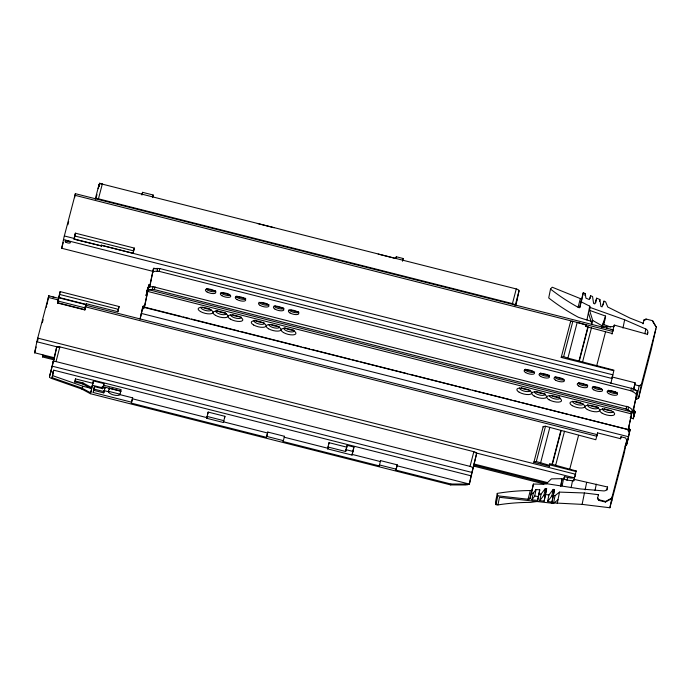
<?xml version="1.0" encoding="UTF-8"?>
<svg xmlns="http://www.w3.org/2000/svg" width="691" height="691" viewBox="0 0 691 691"><rect width="100%" height="100%" fill="white"/><g stroke="black" fill="none" stroke-linecap="round" stroke-linejoin="round"><path stroke-width="1.04" d="M603.183 327.784L603.338 326.143L606.966 326.757L613.936 326.593L614.247 325.09L647.372 334.306L647.769 332.76A3.429 3.196 11.5 0 0 645.817 329.02L624.647 319.786L590.157 307.469L589.751 306.139A198.662 185.343 11.5 0 1 580.941 301.647L583.256 292.768L585.242 293.571L585.925 298.166L589.363 299.557L590.615 295.739L592.558 296.525L593.586 303.418L594.778 303.902L596.653 298.184L599.866 299.488L600.894 306.381L602.086 306.864L603.969 301.146L605.592 301.803L607.76 307.02L630.019 318.093L643.166 323.267L643.045 323.872L644.038 319.907L646.042 319.035L652.675 320.71L656.329 327.214M551.185 502.798L582.116 504.378L609.894 507.755L624.059 453.875L626.832 440.236L625.571 437.947L621.01 436.79L620.518 438.69L597.603 432.894L595.823 439.735L545.51 426.243L543.247 426.477L533.875 462.339L549.31 466.244L549.777 463.894L552.359 464.361L576.225 470.96L576.104 471.547L549.673 464.862L549.777 463.894M585.864 325.988L585.968 325.02L577.192 322.421L567.907 358.119L613.962 370.151L610.896 383.28M613.133 329.676L612.632 331.404M74.758 236.192L75.371 233.161L134.296 248.078L133.078 253.277L101.542 245.288L101.378 246.143L101.75 245.141M560.703 486.499L561.308 482.439M561.014 485.79L562.077 478.673L551.435 478.863L546.045 484.028M47.031 304.472L48.819 295.636L37.271 339.842L34.55 352.937L34.852 351.909M74.593 197.686L75.44 193.497L63.995 237.263L61.654 248.389L63.244 242.481M634.018 389.793L637.154 390.588A8.56 3.075 14.6 0 1 637.275 391.443L633.612 409.132A8.56 3.075 14.6 0 0 634.416 410.929L634.899 411.413L633.206 419.031L635.107 411.94L633.12 408.701M75.371 233.161L73.989 239.207L101.447 245.97M537.641 500.431L539.749 489.91L536.061 489.496L533.219 493.193L531.871 499.783L537.641 500.431L539.749 489.91M544.128 501.165L546.624 488.667L545.337 488.528L541.07 494.074L539.731 500.664L544.128 501.165L546.624 488.667M551.988 502.046L553.137 496.147L551.85 496L547.583 501.554L551.988 502.046L554.476 489.556L553.197 489.409L548.922 494.955L547.583 501.554M554.476 489.556L553.327 495.456L555.063 495.646L559.52 492.104L584.431 492.977L598.492 494.687L598.363 495.292M532.45 488.762L532.217 489.936A1.667 0.587 -1.6 0 1 531.336 490.437A1.797 0.622 -2 0 1 530.671 490.532L530.325 490.541A198.662 185.343 11.5 0 0 497.27 493.391L497.805 495.836L528.062 499.23A1.719 0.613 5.7 0 0 529.911 498.816L533.392 484.08A198.662 185.343 11.5 0 1 543.307 484.322L544.318 483.355L580.561 488.943L603.623 490.912A3.429 3.196 11.5 0 0 607.164 488.554L607.57 487.008L574.04 479.347L573.737 480.85L566.991 480.124L563.51 478.941L564.504 476.669C568.52 477.516 575.681 480.366 575.413 474.216M532.683 487.596L533.392 484.08M578.091 307.27L580.354 298.59L552.178 287.197L550.52 289.088A198.662 185.343 11.5 0 0 578.091 307.27L578.393 307.426A1.797 0.631 31.3 0 0 578.963 307.642A1.728 0.596 31.1 0 0 579.594 307.685A1.667 0.57 30.7 0 0 579.766 307.512L580.941 301.647M582.271 297.657L583.256 292.768M53.993 359.856L42.505 356.945L42.721 355.856L54.218 358.767M86.323 304.066L84.863 309.939L57.474 303.004L59.132 296.318M86.099 304.714L58.709 297.786L60.134 291.611L119.059 306.528L117.841 311.727L86.306 303.746L84.863 309.939M60.134 291.611L59.236 295.886M466.857 484.935L469.327 484.071A3.084 1.106 14.6 0 0 469.414 483.89L476.617 453.538A3.084 1.106 14.6 0 0 473.853 451.689L59.858 346.891A3.084 1.106 14.6 0 0 56.653 347.219L49.484 376.802L52.101 366.757M54.719 356.703L56.653 347.219M91.653 389.387L90.599 392.816L81.927 388.1L52.084 377.64L53.717 370.177L471.055 475.823L469.414 483.89M52.084 377.64L53.717 370.177M515.857 305.664L519.045 290.773A3.084 1.106 14.6 0 0 516.272 288.933L102.285 184.126A3.084 1.106 14.6 0 0 99.072 184.462L98.217 188.66L99.625 183.245L102.268 183.91M98.986 186.415L99.625 183.245M90.746 392.851L91.592 388.696L82.756 383.989L74.766 381.968L74.982 380.914L82.972 382.935L91.808 387.642L93.423 380.914L103.978 383.591L102.691 388.688L94.399 386.589L93.89 389.076L104.004 391.633L103.754 392.877L93.639 390.311L93.199 392.479L131.532 402.188L131.342 403.129L266.476 437.334L267.788 432.074L284.476 436.297L284.286 437.23L328.165 448.338M75.293 379.955L75.509 378.901L92.939 383.315M466.002 484.97L450.713 484.918L90.417 393.715L81.737 389.024L81.927 388.1M82.756 383.989L82.972 382.935M90.417 393.715L90.599 392.816M91.445 388.662L91.661 387.608M91.808 387.642L93.423 380.914M117.841 311.727L119.059 306.528M102.691 388.688L103.978 383.591M142.087 194.732L142.571 192.331L153.134 195L152.521 197.505M104.877 388.541L105.127 387.305L103.754 392.877M133.078 253.277L134.296 248.078M120.528 391.762A5.994 2.159 14.6 0 0 120.856 391.123L109.264 388.187L108.452 391.279A5.994 2.159 14.6 0 0 113.79 395.002A5.994 2.159 14.6 0 0 120.044 394.215L121.124 389.629L103.486 385.163M140.731 316.055L142.942 306.329L143.564 306.122A8.56 3.075 14.6 0 0 144.669 305.474M142.07 310.63L142.942 306.329M150.292 284.226L149.74 286.644A8.56 3.075 14.6 0 1 148.315 287.871L147.701 288.078L146.008 295.705L146.872 292.794M147.002 291.524L147.701 288.078M570.766 415.041L628.249 429.595L144.246 307.426L148.358 288.277A8.56 3.075 14.6 0 1 153.048 286.713L628.62 407.103A8.56 3.075 14.6 0 1 632.239 410.765L628.136 430.165A8.56 3.075 14.6 0 0 628.94 431.961L629.415 432.445L627.92 439.39M142.216 309.11L142.838 308.903A8.56 3.075 14.6 0 0 144.255 307.676L144.376 307.098L180.947 316.357M148.358 288.277L144.98 304.895A8.56 3.075 14.6 0 1 144.868 305.197M149.437 287.352L153.402 268.946A8.56 3.075 14.6 0 1 153.843 268.238L156.978 269.032M150.5 283.206L153.402 268.946M131.342 403.129L132.655 397.852L119.189 394.449M206.661 418.271L207.041 416.405L223.772 420.646L223.392 422.503L206.661 418.271L208.172 412.078L224.903 416.31L224.523 418.176M207.792 413.935L208.172 412.078M266.476 437.334L267.788 432.074M397.083 465.786L469.327 484.071L450.895 484.02L395.952 470.113L397.273 464.853L380.586 460.629L379.273 465.889L283.155 441.558L283.345 440.625L266.666 436.401M327.525 448.865L327.905 446.999L345.647 451.499L347.141 445.35L353.922 447.068L352.039 455.067L327.525 448.865L329.028 442.672L346.778 447.163M328.648 444.538L329.028 442.672M345.647 451.499L347.141 445.35M352.039 455.067L353.922 447.068M402.507 261.233L403.069 258.477L396.297 256.767L395.926 258.581L378.184 254.089M379.273 465.889L379.454 464.957L396.142 469.18L395.952 470.113M380.586 460.629L380.395 461.562L352.194 454.419M450.713 484.918L450.895 484.02M471.055 475.823L476.617 453.538M497.27 493.391L495.473 502.253L496 504.698L497.935 504.914A195.449 182.346 11.5 0 1 530.558 502.409A235 203.102 -43.1 0 1 538.678 501.329M496 504.698L497.805 495.836M497.935 504.914L499.489 497.304L553.491 503.368L558 499.783M550.52 289.088L548.714 297.951A198.662 185.343 11.5 0 0 578.332 317.247A238.723 196.045 -33.6 0 0 586.927 319.985A239.164 196.408 -33.6 0 0 591.712 321.315M549.414 465.285L536.294 461.579L534.039 461.813L533.875 462.339M531.871 499.783L534.722 496.086L536.061 489.496M567.907 358.119L563.64 356.66L561.377 356.893L561.222 357.42L613.176 370.575M539.731 500.664L543.998 495.119L545.337 488.528M584.862 295.454L585.242 293.571M590.036 298.572L590.615 295.739M586.927 319.985L589.751 306.139M551.85 496L553.197 489.409M588.395 312.781L591.945 324.234L592.714 320.469L589.57 310.354L590.157 307.469M553.491 503.368L555.063 495.646M595.702 302.891L596.653 298.184M561.498 481.497L562.077 478.673M557.248 503.463L559.52 492.104M599.486 301.371L599.866 299.488M562.12 485.782L563.51 478.941M564.081 478.785L564.504 476.669M603.2 304.912L603.969 301.146M601.559 327.569L605.584 316.072L589.57 310.354M610.663 327.016L603.856 324.589L605.584 316.072M571.094 487.734L572.511 480.798M582.116 504.378L584.431 492.977M585.122 489.876L586.616 482.534M597.179 434.993L597.603 432.894M622.962 328.078L624.647 319.786M595.02 490.455L596.307 484.158M597.49 498.652L597.611 498.047L598.933 499.766L605.575 501.441L611.768 498.064L611.639 498.669L605.454 502.046L598.812 500.37L597.49 498.652L598.492 494.687M598.812 500.37L598.933 499.766M606.94 490.109L607.57 487.008M605.454 502.046L605.575 501.441M644.038 319.907L643.917 320.512L645.247 319.924M620.587 438.889L621.01 436.79M645.912 319.639L646.042 319.035M633.733 388.886L635.081 382.788L612.174 376.992M644.858 333.77L645.817 329.02M633.802 389.085L635.081 382.788M609.894 507.755L612.088 496.959M611.466 502.184L611.924 499.956M647.381 334.66L647.769 332.76M628.136 430.165L632.239 410.765M634.174 414.194L633.69 413.71A8.56 3.075 14.6 0 1 632.887 411.914L637.275 391.443M624.828 446.187L626.495 445.237L626.962 443.199M628.862 427.384A8.56 3.075 14.6 0 0 629.665 429.171L630.14 429.655L627.739 440.132M656.45 326.61L641.378 384.438L639.158 385.846L636.376 399.476L638.605 398.068L651.198 349.758L655.88 328.933M634.899 411.413L633.967 416.051L635.107 411.94M638.605 398.068L641.378 384.438M86.176 304.403L58.795 297.415M141.949 311.175L140.549 316.798M58.346 299.548L57.474 303.004M46.686 305.966L46.357 307.262M140.351 317.566L140.791 316.037M627.549 440.901L627.989 439.372M140.169 318.516L140.489 317.273M627.368 441.851L627.687 440.599M139.962 319.121L140.152 318.344M627.048 443.095L627.35 441.679M627.152 442.456L626.495 445.237M37.444 341.492L38.255 338.365M42.332 322.723L43.144 319.596M67.865 224.756L68.677 221.63M36.148 346.977L34.956 351.546M42.505 356.945L43.006 355.01M74.36 238.205L75.12 235.052M95.246 199.146L99.072 184.462M52.628 364.744L54.2 358.715M96.196 197.574L96.982 194.56M52.818 361.911A3.084 1.106 14.6 0 1 56.031 361.583L59.858 346.891M95.669 198.74A3.084 1.106 14.6 0 1 98.45 198.818L102.285 184.126M74.766 381.968L75.509 378.901M82.35 388.377L82.903 386.252L52.611 375.628M141.897 194.931L142.571 192.331M93.89 389.076L94.563 386.476M93.199 392.479L93.872 389.888M152.452 197.6L153.134 195M147.667 289.555L148.954 284.606L147.701 289.659M142.838 308.903L143.564 306.122M146.976 290.859L147.589 290.652L148.315 287.871M144.255 307.676L144.739 305.819M147.356 292.146A8.56 3.075 14.6 0 1 147.796 291.438A10.607 8.137 15.5 0 1 149.109 289.814A8.56 3.075 14.6 0 1 152.322 289.494L153.048 286.713M152.391 272.815A8.56 3.075 14.6 0 1 157.073 271.243L157.798 268.462L159.811 268.549L633.379 388.852A8.56 3.075 14.6 0 1 636.152 390.683A10.607 1.468 14.1 0 0 637.154 390.588M152.322 289.494L154.326 289.581L155.052 286.791M157.073 271.243L159.085 271.33L159.811 268.549M131.532 402.188L132.655 397.852M223.392 422.503L224.903 416.31M283.155 441.558L284.476 436.297M395.848 258.494L396.297 256.767M402.62 260.213L403.069 258.477M396.142 469.18L397.273 464.853M472.791 468.222A3.084 1.106 14.6 0 0 470.027 466.382L473.853 451.689M515.132 305.094A3.084 1.106 14.6 0 0 512.446 303.617L516.272 288.933M515.21 305.465L519.045 290.773M561.222 357.42L570.593 321.557L572.856 321.324L563.64 356.66M536.294 461.579L545.51 426.243M528.062 499.23L530.325 490.541M529.902 498.816L532.217 489.936M579.766 307.512L582.081 298.633A1.719 0.605 23.5 0 1 580.354 298.59M540.561 463.039L549.846 427.34M585.968 325.02L585.605 326.411L612.062 333.485L611.941 334.073L614.247 325.09M549.31 466.244L549.673 464.862M552.023 464.464L560.876 430.519M579.006 360.927L587.86 326.981M552.359 464.361L561.204 430.407M579.343 360.823L588.188 326.878M555.668 465.198L564.512 431.244M582.651 361.661L591.496 327.715M569.712 469.31L578.566 435.365M596.696 365.781L605.549 331.835M566.991 480.124L567.682 477.472M606.499 328.519L606.966 326.757M573.737 480.85L576.225 470.96M631.228 414.635A8.56 3.075 14.6 0 0 631.108 413.788A10.607 8.137 15.5 0 0 630.667 411.715A8.56 3.075 14.6 0 0 627.894 409.884L626.055 408.994L626.78 406.213M636.273 395.304A8.56 3.075 14.6 0 0 632.654 391.642L630.805 390.743L631.531 387.962M627.894 409.884L628.62 407.103M632.654 391.642L633.379 388.852M632.887 411.914L633.612 409.132M611.639 498.669L626.832 440.236M628.94 431.961L629.665 429.171M633.69 413.71L634.416 410.929M629.415 432.445L630.14 429.655M147.148 291.775L147.442 290.643M147.477 290.263L147.028 291.939M570.429 322.084L570.593 321.557M543.083 427.003L543.247 426.477M601.904 327.525L604.824 319.829M517.231 299.894L517.352 299.816A3.084 1.106 14.6 0 0 517.429 299.635M611.172 329.607L613.133 329.685M531.077 492.959L533.219 493.193M538.989 493.84L541.07 494.074M545.475 494.575L548.922 494.955M543.998 495.119L545.277 495.266M534.722 496.086L538.41 496.501M257.32 223.487L274.051 227.728M98.45 198.818L512.446 303.617M75.405 193.687L613.107 329.806M74.93 195.285L612.917 331.473M74.645 235.942L133.57 250.859M64.332 235.959L74.801 238.611M100.964 245.227L612.779 374.798L611.889 378.452L63.442 239.613M74.032 238.965L101.422 245.892M634.588 384.688L639.158 385.846M159.085 271.33L630.805 390.743M61.68 248.259L152.633 271.278M609.402 390.622L615.655 392.203M154.326 289.581L626.055 408.994M149.109 289.814L630.667 411.715M147.796 291.438L631.108 413.788M630.157 417.71L633.293 418.504M183.037 316.893L189.308 318.473M191.398 319.009L238.43 330.911M240.52 331.438L301.138 346.787M303.228 347.314L309.499 348.903M311.589 349.43L350.259 359.216M352.35 359.752L358.62 361.333M360.711 361.868L407.733 373.771M409.823 374.297L456.855 386.209M458.945 386.735L470.441 389.646M472.532 390.173L511.202 399.959M513.292 400.495L519.563 402.076M521.653 402.611L568.676 414.514M141.344 313.42L628.542 436.747M59.409 294.392L118.334 309.318M48.785 295.826L58.199 298.21M86.427 305.353L597.24 434.665L596.765 436.263L84.941 306.7M48.31 297.424L58.778 300.075M57.923 301.017L85.313 307.944M57.534 302.701L84.924 309.637M37.711 338.098L575.698 474.285M36.822 341.751L58.787 347.314M475.114 452.709L574.515 477.87M34.585 352.747L54.468 357.783M474.181 464.032L547.445 482.577M474.173 465.078L547.307 483.588M473.957 466.166L544.992 484.149M56.031 361.583L470.027 466.382M51.972 366.109L471.936 472.428M50.555 371.525L53.19 372.19M102.13 386.476L120.804 391.201M92.292 385.25L102.855 387.919M346.018 449.686L352.79 451.396M108.452 391.279L120.044 394.215M103.65 390.51L108.832 391.823M82.903 386.252L91.877 388.523M132.465 398.793L207.309 417.744M223.944 421.951L267.607 433.007M81.737 389.024L51.531 378.435A3.084 1.106 14.6 0 1 49.527 377.113M603.856 324.589L602.88 324.217M592.714 320.469L601.947 325.694M652.554 321.315L655.785 326.377M52.896 297.07A2.738 0.985 14.6 0 1 54.131 297.415M474.121 465.803A3.084 1.106 14.6 0 1 473.698 466.209M109.549 389.327A5.994 2.159 14.6 0 1 109.264 388.187M263.686 322.395A5.398 1.943 14.6 0 1 255.229 320.253M529.885 389.966A5.398 1.943 14.6 0 1 525.229 391.382A5.398 1.943 14.6 0 1 519.563 387.971M264.428 323.068A5.398 1.943 14.6 0 1 258.399 323.854A5.398 1.943 14.6 0 1 254.348 320.218M241.055 316.849A5.398 1.943 14.6 0 1 236.4 318.266A5.398 1.943 14.6 0 1 230.734 314.854M226.242 313.403A5.398 1.943 14.6 0 1 220.222 314.189A5.398 1.943 14.6 0 1 216.171 310.553M211.308 309.939A5.398 1.943 14.6 0 1 205.287 310.406A5.398 1.943 14.6 0 1 200.977 307.011M239.872 316.608A5.398 1.943 14.6 0 1 232.47 314.733M225.508 312.729A5.398 1.943 14.6 0 1 217.043 310.587M209.986 309.041A5.398 1.943 14.6 0 1 202.593 307.167M294.306 330.635A5.398 1.943 14.6 0 1 288.285 331.421A5.398 1.943 14.6 0 1 284.226 327.776M279.233 326.515A5.398 1.943 14.6 0 1 274.577 327.931A5.398 1.943 14.6 0 1 268.911 324.52M293.563 329.961A5.398 1.943 14.6 0 1 285.107 327.819M278.05 326.273A5.398 1.943 14.6 0 1 270.656 324.399M544.957 394.086A5.398 1.943 14.6 0 1 539.343 394.984A5.398 1.943 14.6 0 1 534.627 391.469M544.568 393.395A5.398 1.943 14.6 0 1 544.828 393.749M613.021 411.629A5.398 1.943 14.6 0 1 606.992 412.104A5.398 1.943 14.6 0 1 602.69 408.701M611.034 410.765A5.398 1.943 14.6 0 1 604.305 408.856M598.078 407.845A5.398 1.943 14.6 0 1 592.463 408.424A5.398 1.943 14.6 0 1 587.626 405.202M587.747 404.917A5.398 1.943 14.6 0 1 587.998 404.676M597.94 407.198A5.398 1.943 14.6 0 1 598.078 407.535M597.335 406.861A5.398 1.943 14.6 0 1 589.95 405.427M583.135 403.751A5.398 1.943 14.6 0 1 577.521 404.65A5.398 1.943 14.6 0 1 572.804 401.134M581.157 403.207A5.398 1.943 14.6 0 1 574.428 401.298M559.762 397.532A5.398 1.943 14.6 0 1 555.106 398.949A5.398 1.943 14.6 0 1 549.44 395.537M559.131 396.815A5.398 1.943 14.6 0 1 559.503 397.178M559.157 397.195A5.398 1.943 14.6 0 1 551.772 395.762M543.636 393.507A5.398 1.943 14.6 0 1 536.242 391.633M528.701 389.724A5.398 1.943 14.6 0 1 521.308 387.85M70.206 241.479A2.738 0.985 14.6 0 1 65.714 240.209M533.184 371.352A7.618 2.738 14.6 0 1 525.531 369.184M534.644 371.965A5.398 1.943 14.6 0 1 529.401 372.026A5.398 1.943 14.6 0 1 524.702 369.452M269.049 304.731A5.398 1.943 14.6 0 1 263.807 304.791A5.398 1.943 14.6 0 1 259.108 302.217M245.815 298.849A5.398 1.943 14.6 0 1 240.572 298.909A5.398 1.943 14.6 0 1 235.864 296.335M245.383 298.27A7.618 2.738 14.6 0 1 236.702 296.068M230.5 295.264A5.398 1.943 14.6 0 1 225.223 295.014A5.398 1.943 14.6 0 1 220.93 292.552M229.412 294.452A7.618 2.738 14.6 0 1 222.701 292.759M215.929 291.282A5.398 1.943 14.6 0 1 211.101 291.438A5.398 1.943 14.6 0 1 206.246 289.123M215.506 290.704A7.618 2.738 14.6 0 1 206.816 288.501M298.503 311.71A7.618 2.738 14.6 0 1 290.764 309.983M298.927 312.297A5.398 1.943 14.6 0 1 293.692 312.349A5.398 1.943 14.6 0 1 288.985 309.775M283.992 308.514A5.398 1.943 14.6 0 1 278.749 308.575A5.398 1.943 14.6 0 1 274.042 306.001M283.56 307.936A7.618 2.738 14.6 0 1 274.88 305.733M267.59 304.118A7.618 2.738 14.6 0 1 260.878 302.425M549.587 375.749A5.398 1.943 14.6 0 1 544.758 375.904A5.398 1.943 14.6 0 1 539.896 373.589M549.155 375.17A7.618 2.738 14.6 0 1 540.466 372.967M617.21 392.393A7.618 2.738 14.6 0 1 608.529 390.199M587.333 384.827A7.618 2.738 14.6 0 1 578.652 382.633M601.239 388.584A7.618 2.738 14.6 0 1 593.586 386.416M563.061 378.918A7.618 2.738 14.6 0 1 555.409 376.75M157.798 268.462A8.56 3.075 14.6 0 0 154.594 268.782A10.607 1.468 14.1 0 1 153.843 268.238M148.047 290.47A8.56 3.075 14.6 0 1 147.589 290.652M617.27 393.17A5.398 1.943 14.6 0 1 612.399 393.032A5.398 1.943 14.6 0 1 607.95 390.812M602.336 389.396A5.398 1.943 14.6 0 1 597.05 389.145A5.398 1.943 14.6 0 1 592.757 386.675M587.765 385.414A5.398 1.943 14.6 0 1 582.936 385.569A5.398 1.943 14.6 0 1 578.073 383.255M564.15 379.73A5.398 1.943 14.6 0 1 558.872 379.48A5.398 1.943 14.6 0 1 554.579 377.01M519.191 392.22A7.618 2.738 14.6 0 0 531.483 393.576A7.618 2.738 14.6 0 0 522.128 388.126A7.618 2.738 14.6 0 0 519.191 392.22M253.606 324.986A7.618 2.738 14.6 0 0 265.888 326.342A7.618 2.738 14.6 0 0 256.542 320.892A7.618 2.738 14.6 0 0 253.606 324.986M230.362 319.104A7.618 2.738 14.6 0 0 242.645 320.46A7.618 2.738 14.6 0 0 233.299 315.01A7.618 2.738 14.6 0 0 230.362 319.104M215.419 315.321A7.618 2.738 14.6 0 0 227.71 316.677A7.618 2.738 14.6 0 0 218.365 311.226A7.618 2.738 14.6 0 0 215.419 315.321M200.485 311.537A7.618 2.738 14.6 0 0 212.768 312.893A7.618 2.738 14.6 0 0 203.422 307.443A7.618 2.738 14.6 0 0 200.485 311.537M283.483 332.552A7.618 2.738 14.6 0 0 295.765 333.9A7.618 2.738 14.6 0 0 286.42 328.458A7.618 2.738 14.6 0 0 283.483 332.552M268.54 328.769A7.618 2.738 14.6 0 0 280.822 330.125A7.618 2.738 14.6 0 0 271.477 324.675A7.618 2.738 14.6 0 0 268.54 328.769M534.134 396.003A7.618 2.738 14.6 0 0 546.417 397.36A7.618 2.738 14.6 0 0 537.071 391.909A7.618 2.738 14.6 0 0 534.134 396.003M572.312 405.669A7.618 2.738 14.6 0 0 584.595 407.016A7.618 2.738 14.6 0 0 575.249 401.575A7.618 2.738 14.6 0 0 572.312 405.669M587.255 409.443A7.618 2.738 14.6 0 0 599.538 410.8A7.618 2.738 14.6 0 0 590.192 405.358A7.618 2.738 14.6 0 0 587.255 409.443M549.077 399.778A7.618 2.738 14.6 0 0 561.36 401.134A7.618 2.738 14.6 0 0 552.014 395.693A7.618 2.738 14.6 0 0 549.077 399.778M602.189 413.227A7.618 2.738 14.6 0 0 614.48 414.583A7.618 2.738 14.6 0 0 605.126 409.132A7.618 2.738 14.6 0 0 602.189 413.227M65.947 242.247A2.738 0.985 14.6 0 0 70.361 242.731A2.738 0.985 14.6 0 0 67.001 240.77A2.738 0.985 14.6 0 0 65.947 242.247M260.118 305.387A5.398 1.943 14.6 0 0 268.816 306.346A5.398 1.943 14.6 0 0 262.2 302.494A5.398 1.943 14.6 0 0 260.118 305.387M236.883 299.505A5.398 1.943 14.6 0 0 245.581 300.464A5.398 1.943 14.6 0 0 238.965 296.603A5.398 1.943 14.6 0 0 236.883 299.505M221.941 295.722A5.398 1.943 14.6 0 0 230.639 296.681A5.398 1.943 14.6 0 0 224.022 292.829A5.398 1.943 14.6 0 0 221.941 295.722M207.006 291.939A5.398 1.943 14.6 0 0 215.696 292.898A5.398 1.943 14.6 0 0 209.079 289.045A5.398 1.943 14.6 0 0 207.006 291.939M290.004 312.954A5.398 1.943 14.6 0 0 298.693 313.913A5.398 1.943 14.6 0 0 292.077 310.052A5.398 1.943 14.6 0 0 290.004 312.954M275.061 309.171A5.398 1.943 14.6 0 0 283.759 310.129A5.398 1.943 14.6 0 0 277.143 306.268A5.398 1.943 14.6 0 0 275.061 309.171M608.711 393.628A5.398 1.943 14.6 0 0 617.409 394.596A5.398 1.943 14.6 0 0 610.792 390.735A5.398 1.943 14.6 0 0 608.711 393.628M593.776 389.854A5.398 1.943 14.6 0 0 602.466 390.812A5.398 1.943 14.6 0 0 595.849 386.951A5.398 1.943 14.6 0 0 593.776 389.854M578.833 386.07A5.398 1.943 14.6 0 0 587.531 387.029A5.398 1.943 14.6 0 0 580.915 383.168A5.398 1.943 14.6 0 0 578.833 386.07M555.599 380.188A5.398 1.943 14.6 0 0 564.288 381.147A5.398 1.943 14.6 0 0 557.672 377.286A5.398 1.943 14.6 0 0 555.599 380.188M540.656 376.405A5.398 1.943 14.6 0 0 549.354 377.364A5.398 1.943 14.6 0 0 542.737 373.503A5.398 1.943 14.6 0 0 540.656 376.405M525.713 372.622A5.398 1.943 14.6 0 0 534.411 373.581A5.398 1.943 14.6 0 0 527.794 369.728A5.398 1.943 14.6 0 0 525.713 372.622"/></g></svg>
